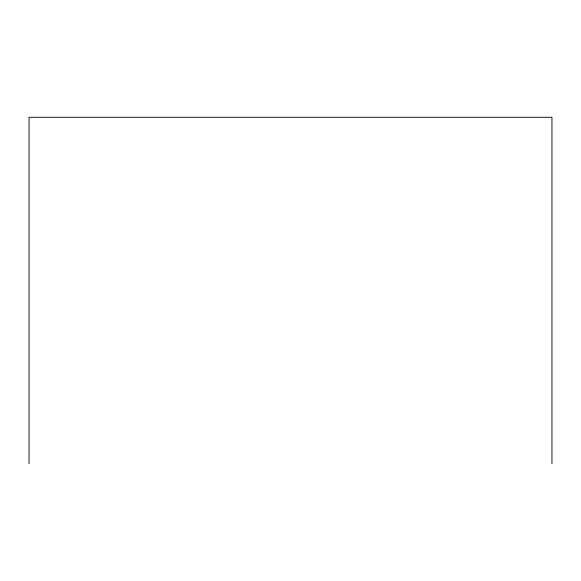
<?xml version="1.0" encoding="UTF-8"?>
<svg xmlns="http://www.w3.org/2000/svg" width="581" height="581" viewBox="0 0 581 581"><rect width="100%" height="100%" fill="white"/><g stroke="black" fill="none" stroke-linecap="round" stroke-linejoin="round"><path stroke-width="0.87" d="M551.95 463.711L551.95 117.289L29.05 117.289L29.05 463.711"/></g></svg>
